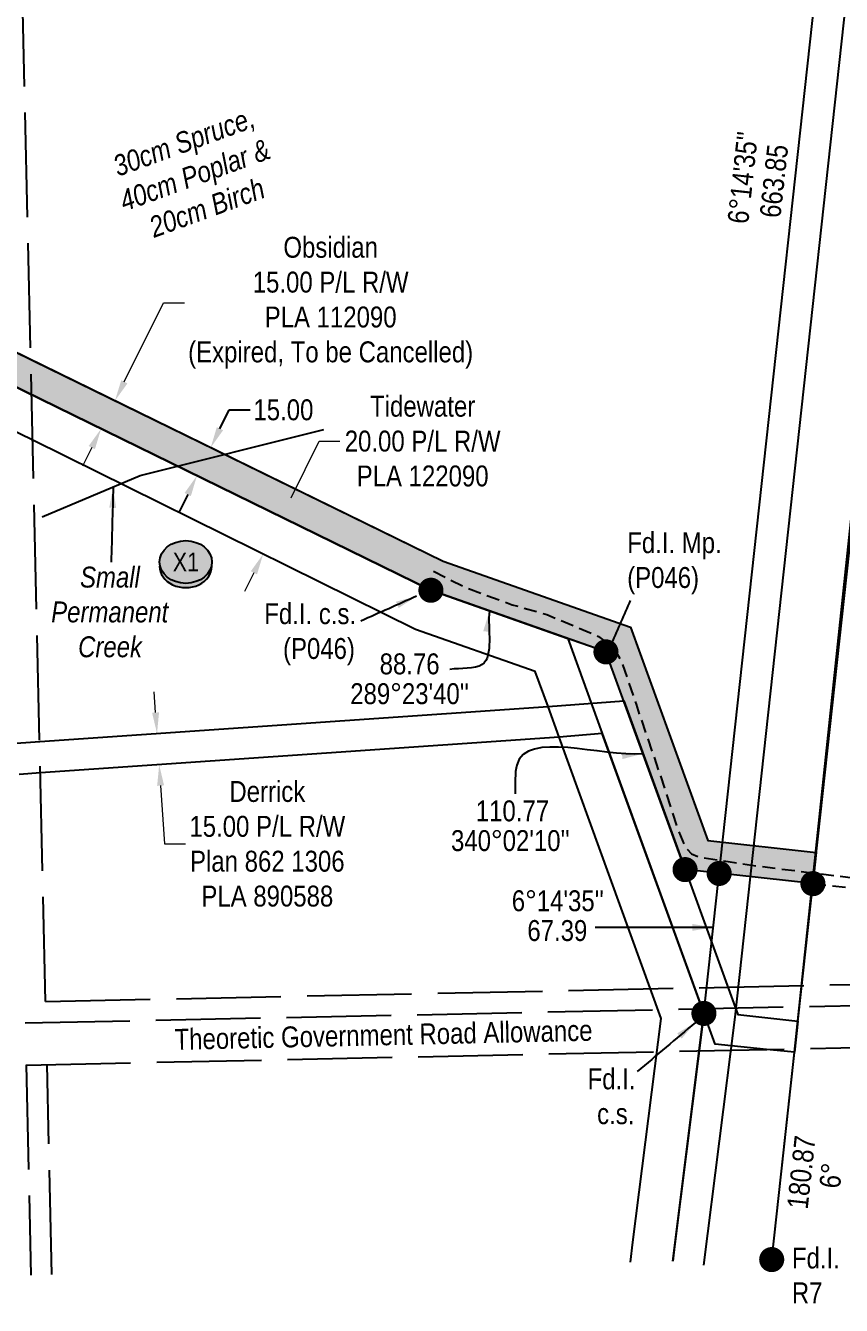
# Model space of a CAD drawing. Extents: x 606847 to 616975, y 5877213 to 5883625.
# Drawn here: x 609489 to 609879, y 5878619 to 5879231 of the extents above; entities that cross this region are included whole.
import ezdxf
from ezdxf.enums import TextEntityAlignment as Align

# ---------------------------------------------------------------- set-up
doc = ezdxf.new("R2010")
doc.units = 0
doc.header["$LTSCALE"] = 5
doc.header["$PDMODE"] = 34
doc.header["$PDSIZE"] = 0.03
for name, pattern in [('foc-TIELINE', [1.875, 1.25, -0.625]), ('foc-UNSURVEYED', [12.5, 10, -2.5]), ('UG_PIPE', [1.875, 1.25, -0.625])]:
    doc.linetypes.add(name, pattern=pattern)
doc.layers.get('Defpoints').update_dxf_attribs({"color": 9})
for name, color, linetype in [('AS-PIPE-UG', 44, 'UG_PIPE'), ('AS-TELUS', 224, 'foc-TEL'), ('C-RW', 13, 'Continuous'), ('F-RW', 190, 'Continuous'), ('L-BD', 7, 'Continuous'), ('L-MON', 1, 'Continuous'), ('L-ROAD-T', 7, 'Continuous'), ('L-TIE', 7, 'foc-TIELINE'), ('L-TITLEDB', 4, 'Continuous'), ('L-USEC', 7, 'foc-UNSURVEYED'), ('P-CROSSINGS', 250, 'Continuous'), ('P-PROPOSED', 10, 'Continuous'), ('P-PROPOSED-H', 21, 'Continuous'), ('P-TXT', 4, 'Continuous'), ('T-BUSH-T', 110, 'Continuous'), ('T-WATER', 160, 'Continuous'), ('T-WATER-T', 170, 'Continuous')]:
    doc.layers.add(name, color=color, linetype=linetype)
doc.layers.add('C-RW-T', color=13, linetype='Continuous', lineweight=9)
doc.layers.add('F-RW-T', color=190, linetype='Continuous', lineweight=9)
doc.styles.add('80CG', font='ARIALN.TTF', dxfattribs={"height": 10})
doc.styles.add('80L', font='ARIALN.TTF', dxfattribs={"height": 10})
doc.styles.add('Crossing', font='ARIALN.TTF', dxfattribs={"height": 10})
doc.styles.add('foc-LtypeFont', font='ARIALN.TTF', dxfattribs={"height": 7.35})
doc.linetypes.add('foc-TEL', pattern='A,2,-1,["T",foc-LtypeFont,S=0.2,R=0,X=-0.425,Y=-0.75],-1.24,8', length=12.24)
doc.linetypes.add('foc-TEL-NOLINE', pattern='A,0,-2,["T",foc-LtypeFont,S=0.2,R=0,X=-0.425,Y=-0.75],-10.24', length=12.24)
doc.linetypes.add('foc-TOPO-flowdirection-NOLINE', pattern='A,0,[">",foc-LtypeFont,S=0.3,R=0,X=0,Y=-0.945],-20,[">",foc-LtypeFont,S=0.3,R=0,X=0,Y=-0.945],0', length=20)
doc.dimstyles.new('Compass 5 000', dxfattribs={"dimscale": 5, "dimtxt": 9, "dimasz": 2, "dimexe": 0.2, "dimexo": 0.0625, "dimgap": 0.5, "dimtad": 0, "dimtih": 1, "dimtoh": 1, "dimzin": 0, "dimdsep": 46, "dimtxsty": '80CG', "dimcen": 0.1, "dimse1": 1, "dimse2": 1, "dimclrd": 256, "dimclrt": 256, "dimaunit": 1, "dimadec": 4, "dimazin": 0, "dimtfac": 0.06, "dimtofl": 0, "dimtmove": 0, "dimatfit": 1, "dimfxl": 0.2, "dimtolj": 1, "dimtzin": 0, "dimlwd": -1, "dimarcsym": 0})

# ---------------------------------------------------------------- blocks, each defined once
blk = doc.blocks.new('*D462')
at = {"layer": 'Defpoints', "color": 0, "transparency": 16777216}
for p in [(609611.12, 5878996.03), (609648.66, 5878977.45), (609639.79, 5878959.52)]:
    blk.add_point(p, dxfattribs=at)
at = {"layer": 'F-RW-T', "transparency": 16777216}
for p, q in [((609615.55, 5879004.99), (609628.94, 5879032.04)), ((609628.94, 5879032.04), (609638.94, 5879032.04)), ((609597.81, 5878969.13), (609593.37, 5878960.17))]:
    blk.add_line(p, q, dxfattribs=at)
for points in [[(609614.06, 5879005.73), (609617.05, 5879004.25), (609611.12, 5878996.03)], [(609596.32, 5878969.87), (609599.3, 5878968.39), (609602.24, 5878978.09)]]:
    blk.add_solid(points, dxfattribs=at)
at = {"layer": 'F-RW-T', "transparency": 16777216, "insert": (609678.48, 5879032.04), "char_height": 10, "attachment_point": 5, "style": '80CG'}
blk.add_mtext('\\A1;Tidewater\\P20.00 P/L R/W\\PPLA 122090', dxfattribs=at)
blk = doc.blocks.new('*D467')
at = {"layer": 'C-RW-T', "transparency": 16777216}
for p, q in [((609535.87, 5879060.45), (609554.57, 5879098.25)), ((609554.57, 5879098.25), (609564.57, 5879098.25)), ((609520.33, 5879029.03), (609515.9, 5879020.06))]:
    blk.add_line(p, q, dxfattribs=at)
for points in [[(609534.38, 5879061.19), (609537.37, 5879059.71), (609531.44, 5879051.49)], [(609518.84, 5879029.76), (609521.83, 5879028.29), (609524.76, 5879037.99)]]:
    blk.add_solid(points, dxfattribs=at)
at = {"layer": 'Defpoints', "color": 0, "transparency": 16777216}
for p in [(609531.44, 5879051.49), (609553.12, 5879040.76), (609546.45, 5879027.27)]:
    blk.add_point(p, dxfattribs=at)
at = {"layer": 'C-RW-T', "transparency": 16777216, "insert": (609634.5, 5879098.25), "char_height": 10, "attachment_point": 5, "style": '80CG'}
blk.add_mtext('\\A1;Obsidian\\P15.00 P/L R/W\\PPLA 112090\\P(Expired, To be Cancelled)', dxfattribs=at)
blk = doc.blocks.new('*D487')
at = {"layer": 'Defpoints', "color": 0, "transparency": 16777216}
for p in [(609615.51, 5878896.76), (609616.54, 5878881.8), (609552.53, 5878877.39)]:
    blk.add_point(p, dxfattribs=at)
at = {"layer": 'F-RW-T', "transparency": 16777216}
for p, q in [((609550.81, 5878902.32), (609550.12, 5878912.3)), ((609553.22, 5878867.41), (609555.14, 5878839.56)), ((609555.14, 5878839.56), (609565.14, 5878839.56))]:
    blk.add_line(p, q, dxfattribs=at)
for points in [[(609552.47, 5878902.44), (609549.15, 5878902.21), (609551.5, 5878892.35)], [(609554.88, 5878867.53), (609551.56, 5878867.3), (609552.53, 5878877.39)]]:
    blk.add_solid(points, dxfattribs=at)
at = {"layer": 'F-RW-T', "transparency": 16777216, "insert": (609604.23, 5878839.56), "char_height": 10, "attachment_point": 5, "style": '80CG'}
blk.add_mtext('\\A1;Derrick\\P15.00 P/L R/W\\PPlan 862 1306\\PPLA 890588', dxfattribs=at)
blk = doc.blocks.new('fdia')
at = {"color": 255, "const_width": 1}
blk.add_lwpolyline([(-0.5, 0, 1), (0.5, 0, 1)], format="xyb", close=True, dxfattribs=at)
blk = doc.blocks.new('Fdiaa')
blk.add_blockref('fdia', (0, 0))
blk = doc.blocks.new('fdib')
at = {"color": 1, "const_width": 1.6}
blk.add_lwpolyline([(-0.4, 0, 1), (0.4, 0, 1)], format="xyb", close=True, dxfattribs=at)
at = {"color": 1}
blk.add_circle((0, 0), 0.8, dxfattribs=at)
blk = doc.blocks.new('Fdibb')
blk.add_blockref('fdib', (0, 0))
blk = doc.blocks.new('fdicc')
for name in ['Fdibb', 'Fdiaa']:
    blk.add_blockref(name, (0, 0))
blk = doc.blocks.new('FDI')
blk.add_blockref('fdicc', (0, 0))
blk = doc.blocks.new('*D572')
at = {"layer": 'Defpoints', "color": 0, "transparency": 16777216}
for p in [(609577.18, 5879029.03), (609596.74, 5879019.46), (609590.15, 5879005.99)]:
    blk.add_point(p, dxfattribs=at)
at = {"layer": 'P-TXT', "transparency": 16777216}
for p, q in [((609581.58, 5879038.02), (609585.98, 5879047)), ((609585.98, 5879047), (609595.98, 5879047)), ((609566.19, 5879006.59), (609561.8, 5878997.6))]:
    blk.add_line(p, q, dxfattribs=at)
for points in [[(609580.08, 5879038.75), (609583.08, 5879037.28), (609577.18, 5879029.03)], [(609564.7, 5879007.32), (609567.69, 5879005.85), (609570.59, 5879015.57)]]:
    blk.add_solid(points, dxfattribs=at)
at = {"layer": 'P-TXT', "transparency": 16777216, "insert": (609611.92, 5879047), "char_height": 10, "attachment_point": 5, "style": '80CG'}
blk.add_mtext('\\A1;15.00', dxfattribs=at)
blk = doc.blocks.new('xing2')
h = blk.add_hatch(color=50)
h.dxf.hatch_style = 1
edge = h.paths.add_edge_path()
edge.add_ellipse((0, 0), major_axis=(-12.5, 0), ratio=0.816297, start_angle=0, end_angle=360)
h = blk.add_hatch(color=250)
h.dxf.hatch_style = 1
edge = h.paths.add_edge_path()
edge.add_ellipse((0, -2.05), major_axis=(-12.5, 0), ratio=0.816297, start_angle=0, end_angle=180)
edge.add_line((12.5, -2.05), (12.5, 0))
edge.add_ellipse((0, 0), major_axis=(-12.5, 0), ratio=0.816297, start_angle=0, end_angle=180, ccw=False)
edge.add_line((-12.5, 0), (-12.5, -2.05))
at = {"color": 250}
blk.add_ellipse((0, 0), major_axis=(-12.5, 0), ratio=0.816297, dxfattribs=at)
blk.add_ellipse((0, -2.05), major_axis=(-12.5, 0), ratio=0.816297, start_param=0, end_param=3.141593, dxfattribs=at)
at = {"color": 250, "style": 'Crossing'}
blk.add_attdef('CROSSING', text='', height=9, dxfattribs=at).set_placement((0.09, 0.02), align=Align.MIDDLE_CENTER)
at = {"color": 250, "style": 'Crossing', "flags": 1}
for tag, p in [('OWNER', (0.09, -12.49)), ('DESCRIPTION', (0.09, -25.77)), ('LOCATION', (0.09, -39.3)), ('DWG_REF', (0.09, -52.84))]:
    blk.add_attdef(tag, text='', height=9, dxfattribs=at).set_placement(p, align=Align.MIDDLE_CENTER)

msp = doc.modelspace()

# ---------------------------------------------------------------- hatches: boundary and pattern name
at = {"layer": 'P-PROPOSED-H'}
h = msp.add_hatch(color=256, dxfattribs=at)
h.dxf.hatch_style = 1
h.paths.add_polyline_path([(609865.025, 5878820.603), (609803.924, 5878827.282), (609766.121, 5878931.352), (609682.436, 5878960.814), (609138.137, 5879227.273), (608861.241, 5879357.947), (608578.824, 5879491.331), (608480.527, 5879535.245), (608456.201, 5879537.288), (608303.78, 5879605.327), (608298.183, 5879613.291), (607832.074, 5879821.068), (607831.824, 5879832.123), (608314.654, 5879616.893), (608459.99, 5879552.016), (608484.319, 5879549.973), (608585.084, 5879504.956), (608867.644, 5879371.505), (609144.633, 5879240.787), (609688.242, 5878974.666), (609777.792, 5878943.139), (609814.83, 5878841.173), (609866.656, 5878835.508)])

# ---------------------------------------------------------------- linework, layer by layer
at = {"layer": 'AS-PIPE-UG', "flags": 128}
msp.add_lwpolyline([(609683.609, 5878969.886), (609699.073, 5878962.147), (609721.331, 5878953.868), (609737.791, 5878949.222), (609762.604, 5878938.765), (609769.835, 5878933.1), (609773.53, 5878926.988), (609780.482, 5878906.288), (609791.756, 5878873.274), (609800.521, 5878846.351), (609803.896, 5878838.155), (609807.075, 5878834.846), (609810.25, 5878833.358), (609824.554, 5878831.178), (609838.262, 5878829.04), (609884.73, 5878823.281), (609906.897, 5878821.077), (609934.622, 5878818.025), (609946.372, 5878816.723), (609948.167, 5878815.509), (609949.047, 5878813.955), (609949.268, 5878806.169), (609950.403, 5878803.929), (609953.054, 5878802.577), (609976.86, 5878800.357)], dxfattribs=at)
at = {"layer": 'AS-TELUS', "linetype": 'foc-TEL-NOLINE', "flags": 128}
msp.add_lwpolyline([(609845.347, 5878640.884), (609856.195, 5878739.965), (609937.308, 5879503.614, 0.0522029), (609933.588, 5879679.333)], format="xyb", dxfattribs=at)
at = {"layer": 'C-RW', "flags": 128}
msp.add_lwpolyline([(609865.025, 5878820.603), (609803.924, 5878827.282), (609766.121, 5878931.352), (609682.436, 5878960.814), (609138.137, 5879227.273), (608861.241, 5879357.947), (608578.824, 5879491.331), (608480.527, 5879535.245), (608456.201, 5879537.288), (608303.78, 5879605.327), (608298.183, 5879613.291), (607832.074, 5879821.068), (607831.824, 5879832.123), (608314.654, 5879616.893), (608459.99, 5879552.016), (608484.319, 5879549.973), (608585.084, 5879504.956), (608867.644, 5879371.505), (609144.633, 5879240.787), (609688.242, 5878974.666), (609777.792, 5878943.139), (609814.83, 5878841.173), (609866.656, 5878835.508)], close=True, dxfattribs=at)
at = {"layer": 'C-RW'}
msp.add_lwpolyline([(609461.863, 5879085.52), (609492.408, 5879070.483), (609688.242, 5878974.666), (609777.792, 5878943.139), (609814.83, 5878841.173), (609866.656, 5878835.508), (609865.025, 5878820.603), (609803.924, 5878827.282), (609766.121, 5878931.352), (609750.039, 5878937.014), (609682.436, 5878960.814), (609492.829, 5879053.507), (609462.284, 5879068.553)], dxfattribs=at)
at = {"layer": 'F-RW', "flags": 128}
for points in [[(609798.082, 5878640.113), (609812.944, 5878758.538), (609892.421, 5879485.133), (609888.993, 5879666.925)], [(609812.959, 5878638.246), (609827.836, 5878756.789), (609907.43, 5879484.456), (609903.984, 5879667.208)]]:
    msp.add_lwpolyline(points, dxfattribs=at)
at = {"layer": 'F-RW'}
for points in [[(608578.824, 5879491.331), (609138.137, 5879227.273), (609682.436, 5878960.814), (609747.83, 5878937.792), (609764.357, 5878892.292), (609812.944, 5878758.538), (609798.848, 5878647.173), (609798.082, 5878640.113)], [(609777.895, 5878639.675), (609778.947, 5878649.268), (609792.566, 5878756.126), (609743.669, 5878890.573), (609738.486, 5878905.244), (609732.329, 5878921.91), (609675.142, 5878942.02), (609492.091, 5879032.599), (609242.877, 5879153.739), (608943.222, 5879297.579), (608570.48, 5879473.2)], [(609479.774, 5878887.402), (609495.403, 5878888.479), (609738.486, 5878905.244), (609774.596, 5878908.021), (609803.924, 5878827.282), (609829.095, 5878757.986), (609857.824, 5878754.841), (609856.195, 5878739.965), (609842.798, 5878741.33), (609825.894, 5878743.033), (609818.27, 5878743.873), (609764.357, 5878892.292), (609743.669, 5878890.573), (609495.748, 5878873.473), (609485.571, 5878872.771)]]:
    msp.add_lwpolyline(points, dxfattribs=at)
at = {"layer": 'L-TIE'}
msp.add_line((609865.025, 5878820.603), (609925.598, 5878813.982), dxfattribs=at)
at = {"layer": 'L-TITLEDB'}
msp.add_lwpolyline([(609845.347, 5878640.884), (609885.849, 5879010.798), (609935.247, 5879482.216)], dxfattribs=at)
at = {"layer": 'L-USEC', "flags": 128}
for points in [[(609498.259, 5878764.251), (609480.006, 5879558.322)], [(609498.259, 5878764.251), (610295.112, 5878781.051)], [(609488.438, 5878753.987), (610295.386, 5878771)], [(609488.9, 5878733.884), (610295.81, 5878750.896)], [(609501.261, 5878633.671), (609498.953, 5878734.096)], [(609488.899, 5878733.923), (609491.209, 5878633.453)]]:
    msp.add_lwpolyline(points, dxfattribs=at)
at = {"layer": 'T-WATER', "flags": 128}
msp.add_lwpolyline([(609496.627, 5878995.983), (609543.51, 5879015.623), (609631.245, 5879037.616)], dxfattribs=at)
at = {"layer": 'T-WATER', "linetype": 'foc-TOPO-flowdirection-NOLINE', "flags": 128}
msp.add_lwpolyline([(609496.627, 5878995.983), (609543.51, 5879015.623), (609631.245, 5879037.616)], dxfattribs=at)

# ---------------------------------------------------------------- block references
at = {"layer": 'L-MON', "xscale": 4.99790845, "yscale": 4.99790845, "zscale": 4.99790845}
for p in [(609682.436, 5878960.814), (609766.121, 5878931.352), (609803.924, 5878827.282), (609820.239, 5878825.459), (609865.051, 5878820.572), (609812.944, 5878758.538)]:
    msp.add_blockref('FDI', p, dxfattribs=at)
at = {"layer": 'P-CROSSINGS', "xscale": 0.99958169, "yscale": 0.99958169, "zscale": 0.99958169}
msp.add_blockref('xing2', (609565.225, 5878974.316), dxfattribs=at).add_auto_attribs({'CROSSING': 'X1'})

# ---------------------------------------------------------------- texts
at = {"layer": 'L-BD', "style": '80L'}
for s, rotation, p in [("6°14'35''", 83.7576, (609831.503, 5879158.031)), ('663.85', 83.7576, (609846.408, 5879156.401)), ('180.87', 83.7516, (609859.467, 5878682.598)), ('6°', 83.7516, (609873.626, 5878681.047))]:
    msp.add_text(s, height=9.9958, rotation=rotation, dxfattribs=at).set_placement(p, align=Align.MIDDLE)
for s, height, p in [('88.76', 9.9958, (609672.259, 5878925.622)), ("289°23'40''", 9.99582, (609672.249, 5878911.377)), ('110.77', 9.9958, (609721.401, 5878855.36)), ("340°02'10''", 9.99582, (609720.421, 5878841.15)), ("6°14'35''", 9.9958, (609743.105, 5878812.397)), ('67.39', 9.9958, (609742.867, 5878798.155))]:
    msp.add_text(s, height=height, dxfattribs=at).set_placement(p, align=Align.MIDDLE)
at = {"layer": 'L-ROAD-T', "style": '80L'}
msp.add_text('Theoretic Government Road Allowance', height=9.99584, rotation=1.261172, dxfattribs=at).set_placement((609659.769, 5878748.297), align=Align.MIDDLE_CENTER)
at = {"layer": 'T-BUSH-T', "insert": (609525.013, 5879166.208), "char_height": 10, "attachment_point": 1, "rotation": 20, "style": '80L'}
msp.add_mtext_dynamic_manual_height_columns('\\pi4.6912;{\\fArial Narrow|b0|i1|c0|p34;30cm Spruce, \\P\\pi1.9218;40cm Poplar &\\P\\pi10.97;20cm Birch}', width=78.27736, gutter_width=47.5, heights=[0], dxfattribs=at)
at = {"layer": 'T-WATER-T', "insert": (609500.569, 5878972.09), "char_height": 9.99006, "attachment_point": 1, "style": '80L'}
msp.add_mtext_dynamic_manual_height_columns('\\pi14.13,t144;{\\fArial Narrow|b0|i1|c0|p34;Small\\P\\pi0.33776,t130.21;Permanent \\P\\pi13.227,t143.1;Creek}', width=56.54761, gutter_width=50, heights=[0], dxfattribs=at)

# ---------------------------------------------------------------- dimensions: what is measured, and where the dimension line sits
at = {"layer": 'C-RW-T'}
dim = msp.add_linear_dim(base=(609531.44, 5879051.488), p1=(609546.448, 5879027.265), p2=(609553.124, 5879040.764), angle=63.685113, text='Obsidian\\P15.00 P/L R/W\\PPLA 112090\\P(Expired, To be Cancelled)', dimstyle='Compass 5 000', dxfattribs=at)
dim.commit()
dim.dimension.update_dxf_attribs({"geometry": '*D467', "text_midpoint": (609634.504, 5879098.248), "dimtype": 161})
at = {"layer": 'F-RW-T'}
for base, p1, p2, angle, text, picture, middle in [((609611.119, 5878996.027), (609639.786, 5878959.515), (609648.66, 5878977.45), 63.672613, 'Tidewater\\P20.00 P/L R/W\\PPLA 122090', '*D462', (609678.479, 5879032.041)), ((609552.53, 5878877.39), (609615.506, 5878896.762), (609616.537, 5878881.805), 273.945546, 'Derrick\\P15.00 P/L R/W\\PPlan 862 1306\\PPLA 890588', '*D487', (609604.225, 5878839.564))]:
    dim = msp.add_linear_dim(base=base, p1=p1, p2=p2, angle=angle, text=text, dimstyle='Compass 5 000', dxfattribs=at)
    dim.commit()
    dim.dimension.update_dxf_attribs({"geometry": picture, "text_midpoint": middle, "dimtype": 161})
at = {"layer": 'P-TXT'}
dim = msp.add_linear_dim(base=(609577.184, 5879029.034), p1=(609590.151, 5879005.992), p2=(609596.743, 5879019.458), angle=63.91616, text='15.00', dimstyle='Compass 5 000', dxfattribs=at)
dim.commit()
dim.dimension.update_dxf_attribs({"geometry": '*D572', "text_midpoint": (609611.915, 5879046.997), "dimtype": 161})

# ---------------------------------------------------------------- leaders
at = {"layer": 'L-BD', "path_type": 1}
for points in [[(609710.458, 5878950.949), (609706.89, 5878925.294), (609691.506, 5878922.948)], [(609783.808, 5878882.661), (609723.447, 5878877.259), (609722.66, 5878863.495)], [(609817.443, 5878799.667), (609760.904, 5878799.667)]]:
    msp.add_leader(points, dimstyle='Compass 5 000', override={"dimgap": 0.5, "dimtad": 0}, dxfattribs=at)
at = {"layer": 'L-MON', "path_type": 1}
msp.add_leader([(609675.49, 5878957.908), (609648.987, 5878946.098)], dimstyle='Compass 5 000', override={"dimgap": 0.5, "dimtad": 0}, dxfattribs=at)
at = {"layer": 'T-WATER-T', "path_type": 1}
msp.add_leader([(609530.554, 5879010.195), (609529.591, 5878974.287)], dimstyle='Compass 5 000', override={"dimgap": 0.5, "dimtad": 0}, dxfattribs=at)

# ---------------------------------------------------------------- next in the draw order: texts
at = {"layer": 'L-MON', "attachment_point": 1, "rotation": 359.973475, "style": '80L', "bg_fill": 3, "box_fill_scale": 1.1, "bg_fill_color": 256, "bg_fill_transparency": 0}
for s, width, insert, char_height in [('Fd.I. Mp.\\P(P046)', 44.31149, (609776.287, 5878988.562), 9.9918), ('\\pi1.0789;Fd.I. c.s.\\P\\pi10.076;(P046)', 43.04324, (609601.684, 5878954.631), 9.99182), ('\\pi1.0702;Fd.I.\\P\\pi5.6435;c.s.', 22.03526, (609756.253, 5878732.264), 9.99182), ('Fd.I.\\PR7', 22.04407, (609855.015, 5878646.635), 9.9918)]:
    msp.add_mtext_dynamic_manual_height_columns(s, width=width, gutter_width=50, heights=[0], dxfattribs=dict(at, insert=insert, char_height=char_height))

# ---------------------------------------------------------------- next in the draw order: linework, layer by layer
at = {"layer": 'P-PROPOSED', "flags": 128}
msp.add_lwpolyline([(609865.025, 5878820.603), (609803.924, 5878827.282), (609766.121, 5878931.352), (609682.436, 5878960.814), (609138.137, 5879227.273), (608861.241, 5879357.947), (608578.824, 5879491.331), (608480.527, 5879535.245), (608456.201, 5879537.288), (608303.78, 5879605.327), (608298.183, 5879613.291), (607832.074, 5879821.068), (607831.824, 5879832.123), (608314.654, 5879616.893), (608459.99, 5879552.016), (608484.319, 5879549.973), (608585.084, 5879504.956), (608867.644, 5879371.505), (609144.633, 5879240.787), (609688.242, 5878974.666), (609777.792, 5878943.139), (609814.83, 5878841.173), (609866.656, 5878835.508)], close=True, dxfattribs=at)

# ---------------------------------------------------------------- next in the draw order: block references
at = {"layer": 'L-MON', "xscale": 4.99790845, "yscale": 4.99790845, "zscale": 4.99790845}
msp.add_blockref('FDI', (609845.347, 5878640.884), dxfattribs=at)

# ---------------------------------------------------------------- next in the draw order: leaders
at = {"layer": 'L-MON', "path_type": 1}
for points in [[(609769.002, 5878935.515), (609777.858, 5878955.892)], [(609808.864, 5878754.199), (609781.007, 5878730.711)]]:
    msp.add_leader(points, dimstyle='Compass 5 000', override={"dimgap": 0.5, "dimtad": 0}, dxfattribs=at)

doc.saveas('drawing.dxf')
